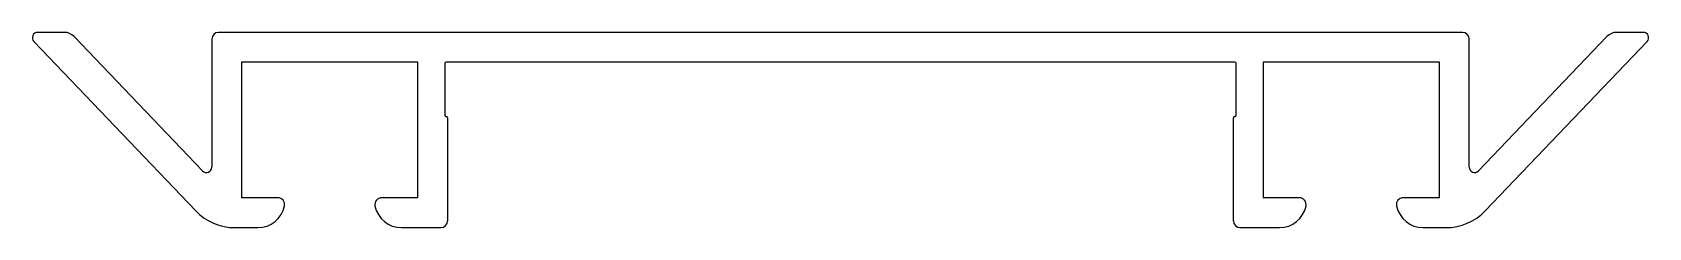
# Model space of a CAD drawing. Extents: x 2160.9 to 2220.5, y 1733.5 to 1740.7.
import ezdxf

# ---------------------------------------------------------------- set-up
doc = ezdxf.new("R2010")
doc.units = 0
doc.layers.get('0').update_dxf_attribs({"linetype": 'CONTINUOUS'})

msp = doc.modelspace()

# ---------------------------------------------------------------- linework, layer by layer
for p, q in [((2162.067, 1740.712), (2161.088, 1740.712)), ((2162.428, 1740.558), (2167.166, 1735.607)), ((2167.511, 1740.462), (2167.511, 1735.746)), ((2213.661, 1740.712), (2167.761, 1740.712)), ((2213.911, 1735.746), (2213.911, 1740.462)), ((2214.255, 1735.607), (2218.993, 1740.558)), ((2220.333, 1740.712), (2219.354, 1740.712)), ((2166.92, 1734.129), (2160.943, 1740.374)), ((2220.478, 1740.374), (2214.501, 1734.129)), ((2168.611, 1739.612), (2168.611, 1734.612)), ((2175.111, 1739.612), (2168.611, 1739.612)), ((2175.111, 1734.612), (2175.111, 1739.612)), ((2176.111, 1739.562), (2176.111, 1737.662)), ((2205.261, 1739.612), (2176.161, 1739.612)), ((2205.311, 1737.662), (2205.311, 1739.562)), ((2206.311, 1739.612), (2206.311, 1734.612)), ((2212.811, 1739.612), (2206.311, 1739.612)), ((2212.811, 1734.612), (2212.811, 1739.612)), ((2176.211, 1737.562), (2176.211, 1733.762)), ((2205.211, 1733.762), (2205.211, 1737.562)), ((2169.945, 1734.612), (2168.611, 1734.612)), ((2175.111, 1734.612), (2173.776, 1734.612)), ((2207.645, 1734.612), (2206.311, 1734.612)), ((2212.811, 1734.612), (2211.476, 1734.612)), ((2168.365, 1733.512), (2169.211, 1733.512)), ((2174.511, 1733.512), (2175.961, 1733.512)), ((2205.461, 1733.512), (2206.911, 1733.512)), ((2212.211, 1733.512), (2213.056, 1733.512))]:
    msp.add_line(p, q)
for centre, radius, start, end in [((2161.088, 1740.512), 0.2, 90, 223.74377), ((2162.067, 1740.212), 0.5, 43.74377, 90), ((2167.761, 1740.462), 0.25, 90, 180), ((2213.661, 1740.462), 0.25, 0, 90), ((2219.354, 1740.212), 0.5, 90, 136.25623), ((2220.333, 1740.512), 0.2, 316.25623, 90), ((2176.161, 1739.562), 0.05, 90, 180), ((2205.261, 1739.562), 0.05, 0, 90), ((2176.161, 1737.662), 0.05, 180, 270), ((2176.161, 1737.562), 0.05, 0, 90), ((2205.261, 1737.562), 0.05, 90, 180), ((2205.261, 1737.662), 0.05, 270, 360), ((2167.311, 1735.746), 0.2, 223.74377, 0), ((2214.111, 1735.746), 0.2, 180, 316.25623), ((2169.945, 1734.362), 0.25, 348.46304, 90), ((2173.776, 1734.362), 0.25, 90, 191.53696), ((2207.645, 1734.362), 0.25, 348.46304, 90), ((2211.476, 1734.362), 0.25, 90, 191.53696), ((2168.365, 1735.512), 2, 223.74377, 270), ((2169.211, 1734.512), 1, 270, 348.46304), ((2174.511, 1734.512), 1, 191.53696, 270), ((2206.911, 1734.512), 1, 270, 348.46304), ((2212.211, 1734.512), 1, 191.53696, 270), ((2213.056, 1735.512), 2, 270, 316.25623), ((2175.961, 1733.762), 0.25, 270, 0), ((2205.461, 1733.762), 0.25, 180, 270)]:
    msp.add_arc(centre, radius, start, end)

doc.saveas('drawing.dxf')
